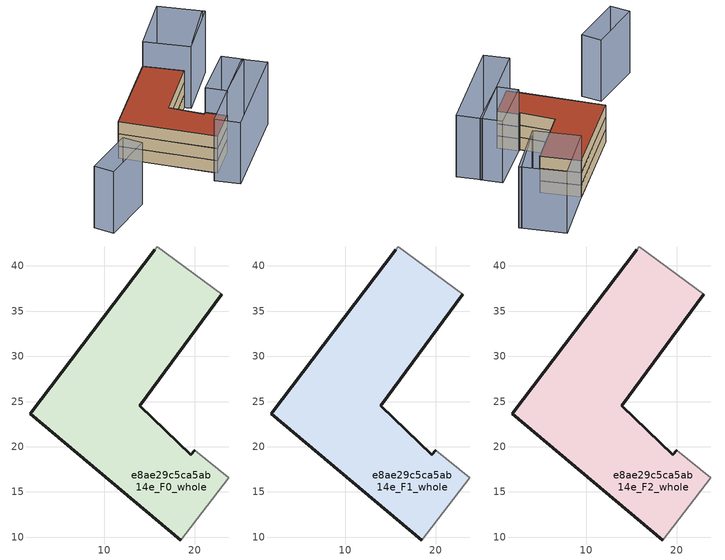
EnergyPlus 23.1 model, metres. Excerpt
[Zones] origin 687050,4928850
e8ae29c5ca5ab14e_F0_whole
 floor ground (EU_floor_Construction): 18.44,9.69 23.77,16.57 19.99,19.63 19.56,19.14 13.91,24.51 22.97,36.86 15.84,42.09 15.6,41.81 1.81,23.66 z0
 wall outside (EU_wall_Construction): 18.44,9.69 1.81,23.66 15.6,41.81 / 22.97,36.86 13.91,24.51 19.56,19.14 19.99,19.63 z0:3
 wall adiabatic (EU_wall_Construction): 15.6,41.81 15.84,42.09 22.97,36.86 / 19.99,19.63 23.77,16.57 18.44,9.69 z0:3
e8ae29c5ca5ab14e_F1_whole
 floor to e8ae29c5ca5ab14e_F0_whole (EU_floor_Construction): 18.44,9.69 23.76,16.57 19.99,19.63 19.55,19.14 13.9,24.51 22.97,36.86 15.84,42.09 15.6,41.81 1.81,23.66 z3
 wall outside (EU_wall_Construction): 18.44,9.69 1.81,23.66 15.6,41.81 / 22.97,36.86 13.91,24.51 19.56,19.14 19.99,19.63 z3:6
 wall adiabatic (EU_wall_Construction): 15.6,41.81 15.84,42.09 22.97,36.86 / 19.99,19.63 23.77,16.57 18.44,9.69 z3:6
e8ae29c5ca5ab14e_F2_whole
 floor to e8ae29c5ca5ab14e_F1_whole (EU_floor_Construction): 18.44,9.69 23.76,16.57 19.99,19.63 19.55,19.14 13.9,24.51 22.97,36.86 15.84,42.09 15.6,41.81 1.81,23.66 z6
 wall outside (EU_wall_Construction): 18.44,9.69 1.81,23.66 15.6,41.81 / 22.97,36.86 13.91,24.51 19.56,19.14 19.99,19.63 z6:9
 wall adiabatic (EU_wall_Construction): 15.6,41.81 15.84,42.09 22.97,36.86 / 19.99,19.63 23.77,16.57 18.44,9.69 z6:9
 roof outside (EU_roof_Construction): 22.97,36.86 13.91,24.51 19.56,19.14 19.99,19.63 23.77,16.57 18.44,9.69 1.81,23.66 15.6,41.81 15.84,42.09 z9
shading: 25.23,37.62 32.26,48.33 / -14.32,0.14 -4.04,8.3 / -4.04,8.3 -1.15,4.65 / -1.15,4.65 -11.43,-3.51 / -11.43,-3.51 -14.32,0.14 / 36.28,23.65 20.98,3.71 / 20.98,3.71 16.49,7.15 / 16.49,7.15 31.79,27.09 / 31.79,27.09 36.28,23.65 / 23.77,16.57 20,19.63 / 20,19.63 28.33,29.9 / 28.33,29.9 32.1,26.84 / 32.1,26.84 23.77,16.57 / 32.82,47.95 24.17,35.97 / 24.17,35.97 15.8,42.02 / 15.8,42.02 24.45,54 / 24.45,54 32.82,47.95 z0:15
[Building]
EU S2 Campaign: North Axis=0; Terrain=City; Solar Distribution=FullExterior
[Site:Location]
Bologna: Latitude=44.5; Longitude=11.25; Time Zone=1; Elevation=37
[SizingPeriod:WeatherFileDays]
AnnualSizingPeriod: Begin Month=1; Begin Day of Month=1; End Month=12; End Day of Month=31; Day of Week for Start Day=Monday; Use Weather File Daylight Saving Period=No; Use Weather File Rain and Snow Indicators=No
[MATERIAL]
EU_InternalMass_Material: Roughness=MediumRough; Thickness=0.1; Conductivity=1; Density=1800; Specific Heat=900; Thermal Absorptance=0.9; Solar Absorptance=0.7; Visible Absorptance=0.7
[MATERIAL:NOMASS] Roughness=MediumRough; Thermal Absorptance=0.9; Solar Absorptance=0.7; Visible Absorptance=0.7
Name | Thermal Resistance
EU_wall_NoMass | 0.937881
EU_roof_NoMass | 0.548572
EU_floor_NoMass | 0.71348
[CONSTRUCTION]
EU_wall_Construction: EU_wall_NoMass
EU_roof_Construction: EU_roof_NoMass
EU_floor_Construction: EU_floor_NoMass
EU_InternalMass_Construction: EU_InternalMass_Material
[ZONE] Type=1; Multiplier=1; Ceiling Height=autocalculate; Floor Area=autocalculate; Part of Total Floor Area=Yes
Name | Volume
e8ae29c5ca5ab14e_F0_whole | 952.75
e8ae29c5ca5ab14e_F1_whole; e8ae29c5ca5ab14e_F2_whole | 952.751
[INTERNALMASS] Construction=EU_InternalMass_Construction; Surface Area=317.584
Name | Zone or ZoneList
e8ae29c5ca5ab14e_F0_whole_EU_InternalMass | e8ae29c5ca5ab14e_F0_whole
e8ae29c5ca5ab14e_F1_whole_EU_InternalMass | e8ae29c5ca5ab14e_F1_whole
e8ae29c5ca5ab14e_F2_whole_EU_InternalMass | e8ae29c5ca5ab14e_F2_whole
[OTHEREQUIPMENT] Fuel Type=Electricity; Design Level Calculation Method=Watts/Area; Power per Zone Floor Area=1; Fraction Latent=0; Fraction Radiant=0; Fraction Lost=0; Carbon Dioxide Generation Rate=0; EndUse Subcategory=EU_Step8_InternalGains
Name | Zone or ZoneList or Space or SpaceList | Schedule
EU_Step8_InternalGain_e8ae29c5ca5ab14e_F0_whole_f000 | e8ae29c5ca5ab14e_F0_whole | EU_Step8_GainSchedule_e8ae29c5ca5ab14e_F0_whole_f000
EU_Step8_InternalGain_e8ae29c5ca5ab14e_F1_whole_f000 | e8ae29c5ca5ab14e_F1_whole | EU_Step8_GainSchedule_e8ae29c5ca5ab14e_F1_whole_f000
EU_Step8_InternalGain_e8ae29c5ca5ab14e_F2_whole_f000 | e8ae29c5ca5ab14e_F2_whole | EU_Step8_GainSchedule_e8ae29c5ca5ab14e_F2_whole_f000
[ZONEVENTILATION:DESIGNFLOWRATE] Schedule=EU_AlwaysOn; Design Flow Rate Calculation Method=AirChanges/Hour; Air Changes per Hour=0.687892; Ventilation Type=Natural; Fan Pressure Rise=0; Fan Total Efficiency=1; Constant Term Coefficient=1; Temperature Term Coefficient=0; Velocity Term Coefficient=0; Velocity Squared Term Coefficient=0; Minimum Indoor Temperature=-100; Maximum Indoor Temperature=100; Delta Temperature=-100; Minimum Outdoor Temperature=-100; Maximum Outdoor Temperature=100; Maximum Wind Speed=40
Name | Zone or ZoneList or Space or SpaceList
EU_ConstantAir_e8ae29c5ca5ab14e_F0_whole | e8ae29c5ca5ab14e_F0_whole
EU_ConstantAir_e8ae29c5ca5ab14e_F1_whole | e8ae29c5ca5ab14e_F1_whole
EU_ConstantAir_e8ae29c5ca5ab14e_F2_whole | e8ae29c5ca5ab14e_F2_whole
[HVACTEMPLATE:THERMOSTAT] Constant Heating Setpoint=20; Constant Cooling Setpoint=50
EU_HeatOnly_e8ae29c5ca5ab14e_F0_whole; EU_HeatOnly_e8ae29c5ca5ab14e_F1_whole; EU_HeatOnly_e8ae29c5ca5ab14e_F2_whole
[HVACTEMPLATE:ZONE:IDEALLOADSAIRSYSTEM] System Availability Schedule=EU_AlwaysOn; Maximum Heating Supply Air Temperature=50; Minimum Cooling Supply Air Temperature=13; Maximum Heating Supply Air Humidity Ratio=0.0156; Minimum Cooling Supply Air Humidity Ratio=0.0077; Heating Limit=NoLimit; Cooling Limit=NoLimit; Heating Availability Schedule=EU_AlwaysOn; Cooling Availability Schedule=EU_CoolingOff; Dehumidification Control Type=ConstantSensibleHeatRatio; Cooling Sensible Heat Ratio=0.7; Dehumidification Setpoint=60; Humidification Control Type=None; Humidification Setpoint=30; Outdoor Air Method=None; Outdoor Air Flow Rate per Person=0.00944; Outdoor Air Flow Rate per Zone Floor Area=0; Outdoor Air Flow Rate per Zone=0; Demand Controlled Ventilation Type=None; Outdoor Air Economizer Type=NoEconomizer; Heat Recovery Type=None; Sensible Heat Recovery Effectiveness=0.7; Latent Heat Recovery Effectiveness=0.65
Name | Template Thermostat
e8ae29c5ca5ab14e_F0_whole | EU_HeatOnly_e8ae29c5ca5ab14e_F0_whole
e8ae29c5ca5ab14e_F1_whole | EU_HeatOnly_e8ae29c5ca5ab14e_F1_whole
e8ae29c5ca5ab14e_F2_whole | EU_HeatOnly_e8ae29c5ca5ab14e_F2_whole
[SIZING:ZONE] Zone Cooling Design Supply Air Temperature Input Method=SupplyAirTemperature; Zone Cooling Design Supply Air Temperature=13; Zone Heating Design Supply Air Temperature Input Method=SupplyAirTemperature; Zone Heating Design Supply Air Temperature=50; Zone Cooling Design Supply Air Humidity Ratio=0.008; Zone Heating Design Supply Air Humidity Ratio=0.008; Cooling Design Air Flow Method=DesignDay; Cooling Design Air Flow Rate=0; Cooling Minimum Air Flow per Zone Floor Area=0.000762; Cooling Minimum Air Flow=0; Cooling Minimum Air Flow Fraction=0.2; Heating Design Air Flow Method=DesignDay; Heating Design Air Flow Rate=0; Heating Maximum Air Flow per Zone Floor Area=0.002032; Heating Maximum Air Flow=0.141576; Heating Maximum Air Flow Fraction=0.3; Account for Dedicated Outdoor Air System=No; Dedicated Outdoor Air System Control Strategy=NeutralSupplyAir; Dedicated Outdoor Air Low Setpoint Temperature for Design=autosize; Dedicated Outdoor Air High Setpoint Temperature for Design=autosize; Zone Load Sizing Method=Sensible Load Only No Latent Load; Zone Latent Cooling Design Supply Air Humidity Ratio Input Method=HumidityRatioDifference; Zone Cooling Design Supply Air Humidity Ratio Difference=0.005; Zone Latent Heating Design Supply Air Humidity Ratio Input Method=HumidityRatioDifference; Zone Humidification Design Supply Air Humidity Ratio Difference=0.005
e8ae29c5ca5ab14e_F0_whole; e8ae29c5ca5ab14e_F1_whole; e8ae29c5ca5ab14e_F2_whole
[SCHEDULE:CONSTANT]
Name | Hourly Value
EU_AlwaysOn | 1
EU_CoolingOff | 0
[SCHEDULE:FILE] Column Number=1; Rows to Skip at Top=0; Number of Hours of Data=8760; Column Separator=Comma; Interpolate to Timestep=No; Minutes per Item=60; Adjust Schedule for Daylight Savings=Yes
Name | File
EU_Step8_GainSchedule_e8ae29c5ca5ab14e_F0_whole_f000 | ../../schedules/e8ae29c5ca5ab14e/e8ae29c5ca5ab14e_F0_whole_f000_gain.csv
EU_Step8_GainSchedule_e8ae29c5ca5ab14e_F1_whole_f000 | ../../schedules/e8ae29c5ca5ab14e/e8ae29c5ca5ab14e_F1_whole_f000_gain.csv
EU_Step8_GainSchedule_e8ae29c5ca5ab14e_F2_whole_f000 | ../../schedules/e8ae29c5ca5ab14e/e8ae29c5ca5ab14e_F2_whole_f000_gain.csv
